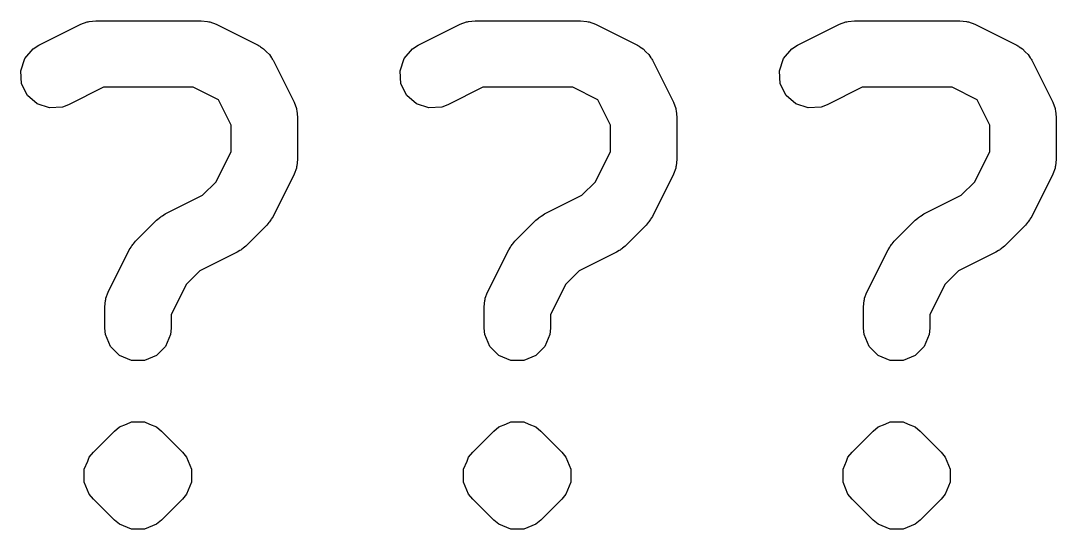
# Model space of a CAD drawing. Extents: x -2.5 to 14, y -2.7 to -1.2.
# Drawn here: x -2.1638 to -2.0717, y -2.3653 to -2.32 of the extents above; entities that cross this region are included whole.
import ezdxf

# ---------------------------------------------------------------- set-up
doc = ezdxf.new("R2010")
doc.units = 0
doc.header["$MEASUREMENT"] = 0
doc.layers.add('BLACK', color=7, linetype='CONTINUOUS')

msp = doc.modelspace()

# ---------------------------------------------------------------- linework, layer by layer
at = {"layer": 'BLACK', "linetype": 'CONTINUOUS'}
for p, q in [((-2.16218, -2.322227), (-2.158431, -2.320352)), ((-2.158431, -2.320352), (-2.15789, -2.320146)), ((-2.15789, -2.320146), (-2.157784, -2.320138)), ((-2.157784, -2.320138), (-2.157686, -2.320097)), ((-2.157686, -2.320097), (-2.15711, -2.320041)), ((-2.15711, -2.320041), (-2.147736, -2.320041)), ((-2.147736, -2.320041), (-2.14716, -2.320097)), ((-2.14716, -2.320097), (-2.147062, -2.320138)), ((-2.147062, -2.320138), (-2.146957, -2.320146)), ((-2.146957, -2.320146), (-2.146416, -2.320352)), ((-2.146416, -2.320352), (-2.142666, -2.322227)), ((-2.128435, -2.322227), (-2.124685, -2.320352)), ((-2.124685, -2.320352), (-2.124144, -2.320146)), ((-2.124144, -2.320146), (-2.124039, -2.320138)), ((-2.124039, -2.320138), (-2.123941, -2.320097)), ((-2.123941, -2.320097), (-2.123364, -2.320041)), ((-2.123364, -2.320041), (-2.113991, -2.320041)), ((-2.113991, -2.320041), (-2.113415, -2.320097)), ((-2.113415, -2.320097), (-2.113317, -2.320138)), ((-2.113317, -2.320138), (-2.113211, -2.320146)), ((-2.113211, -2.320146), (-2.11267, -2.320352)), ((-2.11267, -2.320352), (-2.108921, -2.322227)), ((-2.094689, -2.322227), (-2.090939, -2.320352)), ((-2.090939, -2.320352), (-2.090399, -2.320146)), ((-2.090399, -2.320146), (-2.090293, -2.320138)), ((-2.090293, -2.320138), (-2.090195, -2.320097)), ((-2.090195, -2.320097), (-2.089619, -2.320041)), ((-2.089619, -2.320041), (-2.080245, -2.320041)), ((-2.080245, -2.320041), (-2.079669, -2.320097)), ((-2.079669, -2.320097), (-2.079571, -2.320138)), ((-2.079571, -2.320138), (-2.079465, -2.320146)), ((-2.079465, -2.320146), (-2.078924, -2.320352)), ((-2.078924, -2.320352), (-2.075175, -2.322227)), ((-2.16267, -2.322536), (-2.16218, -2.322227)), ((-2.142666, -2.322227), (-2.14257, -2.322288)), ((-2.14257, -2.322288), (-2.142525, -2.322303)), ((-2.142525, -2.322303), (-2.142468, -2.322352)), ((-2.142468, -2.322352), (-2.142177, -2.322536)), ((-2.128924, -2.322536), (-2.128435, -2.322227)), ((-2.108921, -2.322227), (-2.108824, -2.322288)), ((-2.108824, -2.322288), (-2.108779, -2.322303)), ((-2.108779, -2.322303), (-2.108722, -2.322352)), ((-2.108722, -2.322352), (-2.108431, -2.322536)), ((-2.095179, -2.322536), (-2.094689, -2.322227)), ((-2.075175, -2.322227), (-2.075078, -2.322288)), ((-2.075078, -2.322288), (-2.075033, -2.322303)), ((-2.075033, -2.322303), (-2.074976, -2.322352)), ((-2.074976, -2.322352), (-2.074685, -2.322536)), ((-2.163425, -2.323406), (-2.16267, -2.322536)), ((-2.142177, -2.322536), (-2.141934, -2.322815)), ((-2.141934, -2.322815), (-2.141654, -2.323058)), ((-2.141654, -2.323058), (-2.141471, -2.323349)), ((-2.129679, -2.323406), (-2.128924, -2.322536)), ((-2.108431, -2.322536), (-2.108188, -2.322815)), ((-2.108188, -2.322815), (-2.107908, -2.323058)), ((-2.107908, -2.323058), (-2.107725, -2.323349)), ((-2.095933, -2.323406), (-2.095179, -2.322536)), ((-2.074685, -2.322536), (-2.074442, -2.322815)), ((-2.074442, -2.322815), (-2.074163, -2.323058)), ((-2.074163, -2.323058), (-2.073979, -2.323349)), ((-2.163789, -2.324499), (-2.163425, -2.323406)), ((-2.141471, -2.323349), (-2.141422, -2.323406)), ((-2.141422, -2.323406), (-2.141407, -2.323451)), ((-2.141407, -2.323451), (-2.141346, -2.323548)), ((-2.141346, -2.323548), (-2.139471, -2.327297)), ((-2.130044, -2.324499), (-2.129679, -2.323406)), ((-2.107725, -2.323349), (-2.107676, -2.323406)), ((-2.107676, -2.323406), (-2.107661, -2.323451)), ((-2.107661, -2.323451), (-2.1076, -2.323548)), ((-2.1076, -2.323548), (-2.105725, -2.327297)), ((-2.096298, -2.324499), (-2.095933, -2.323406)), ((-2.073979, -2.323349), (-2.07393, -2.323406)), ((-2.07393, -2.323406), (-2.073915, -2.323451)), ((-2.073915, -2.323451), (-2.073854, -2.323548)), ((-2.073854, -2.323548), (-2.07198, -2.327297)), ((-2.163708, -2.325648), (-2.163789, -2.324499)), ((-2.129962, -2.325648), (-2.130044, -2.324499)), ((-2.096216, -2.325648), (-2.096298, -2.324499)), ((-2.163192, -2.326679), (-2.163708, -2.325648)), ((-2.156413, -2.325946), (-2.159539, -2.327509)), ((-2.148434, -2.325946), (-2.156413, -2.325946)), ((-2.146188, -2.327069), (-2.148434, -2.325946)), ((-2.129447, -2.326679), (-2.129962, -2.325648)), ((-2.122667, -2.325946), (-2.125794, -2.327509)), ((-2.114688, -2.325946), (-2.122667, -2.325946)), ((-2.112442, -2.327069), (-2.114688, -2.325946)), ((-2.095701, -2.326679), (-2.096216, -2.325648)), ((-2.088922, -2.325946), (-2.092048, -2.327509)), ((-2.080942, -2.325946), (-2.088922, -2.325946)), ((-2.078696, -2.327069), (-2.080942, -2.325946)), ((-2.162322, -2.327434), (-2.163192, -2.326679)), ((-2.128576, -2.327434), (-2.129447, -2.326679)), ((-2.094831, -2.327434), (-2.095701, -2.326679)), ((-2.161229, -2.327798), (-2.162322, -2.327434)), ((-2.16008, -2.327716), (-2.161229, -2.327798)), ((-2.159539, -2.327509), (-2.16008, -2.327716)), ((-2.145065, -2.329315), (-2.146188, -2.327069)), ((-2.139471, -2.327297), (-2.139264, -2.327838)), ((-2.139264, -2.327838), (-2.139257, -2.327944)), ((-2.127483, -2.327798), (-2.128576, -2.327434)), ((-2.126334, -2.327716), (-2.127483, -2.327798)), ((-2.125794, -2.327509), (-2.126334, -2.327716)), ((-2.111319, -2.329315), (-2.112442, -2.327069)), ((-2.105725, -2.327297), (-2.105518, -2.327838)), ((-2.105518, -2.327838), (-2.105511, -2.327944)), ((-2.093738, -2.327798), (-2.094831, -2.327434)), ((-2.092588, -2.327716), (-2.093738, -2.327798)), ((-2.092048, -2.327509), (-2.092588, -2.327716)), ((-2.077573, -2.329315), (-2.078696, -2.327069)), ((-2.07198, -2.327297), (-2.071773, -2.327838)), ((-2.071773, -2.327838), (-2.071765, -2.327944)), ((-2.139257, -2.327944), (-2.139216, -2.328042)), ((-2.139216, -2.328042), (-2.139159, -2.328618)), ((-2.139159, -2.328618), (-2.139159, -2.332367)), ((-2.105511, -2.327944), (-2.10547, -2.328042)), ((-2.10547, -2.328042), (-2.105414, -2.328618)), ((-2.105414, -2.328618), (-2.105414, -2.332367)), ((-2.071765, -2.327944), (-2.071725, -2.328042)), ((-2.071725, -2.328042), (-2.071668, -2.328618)), ((-2.071668, -2.328618), (-2.071668, -2.332367)), ((-2.145065, -2.33167), (-2.145065, -2.329315)), ((-2.111319, -2.33167), (-2.111319, -2.329315)), ((-2.077573, -2.33167), (-2.077573, -2.329315)), ((-2.146414, -2.334368), (-2.145065, -2.33167)), ((-2.139159, -2.332367), (-2.139216, -2.332943)), ((-2.112668, -2.334368), (-2.111319, -2.33167)), ((-2.105414, -2.332367), (-2.10547, -2.332943)), ((-2.078922, -2.334368), (-2.077573, -2.33167)), ((-2.071668, -2.332367), (-2.071725, -2.332943)), ((-2.139264, -2.333147), (-2.139471, -2.333688)), ((-2.139257, -2.333041), (-2.139264, -2.333147)), ((-2.139216, -2.332943), (-2.139257, -2.333041)), ((-2.105518, -2.333147), (-2.105725, -2.333688)), ((-2.105511, -2.333041), (-2.105518, -2.333147)), ((-2.10547, -2.332943), (-2.105511, -2.333041)), ((-2.071773, -2.333147), (-2.07198, -2.333688)), ((-2.071765, -2.333041), (-2.071773, -2.333147)), ((-2.071725, -2.332943), (-2.071765, -2.333041)), ((-2.139471, -2.333688), (-2.141346, -2.337437)), ((-2.105725, -2.333688), (-2.1076, -2.337437)), ((-2.07198, -2.333688), (-2.073854, -2.337437)), ((-2.147611, -2.335565), (-2.146414, -2.334368)), ((-2.113865, -2.335565), (-2.112668, -2.334368)), ((-2.080119, -2.335565), (-2.078922, -2.334368)), ((-2.150932, -2.337225), (-2.147611, -2.335565)), ((-2.117186, -2.337225), (-2.113865, -2.335565)), ((-2.08344, -2.337225), (-2.080119, -2.335565)), ((-2.153574, -2.339653), (-2.151699, -2.337778)), ((-2.151699, -2.337778), (-2.151473, -2.337593)), ((-2.151473, -2.337593), (-2.151422, -2.337534)), ((-2.151422, -2.337534), (-2.151333, -2.337478)), ((-2.151333, -2.337478), (-2.151252, -2.337411)), ((-2.151252, -2.337411), (-2.15118, -2.337381)), ((-2.15118, -2.337381), (-2.150932, -2.337225)), ((-2.141713, -2.337978), (-2.141899, -2.338205)), ((-2.141654, -2.337927), (-2.141713, -2.337978)), ((-2.141598, -2.337838), (-2.141654, -2.337927)), ((-2.141532, -2.337757), (-2.141598, -2.337838)), ((-2.141502, -2.337685), (-2.141532, -2.337757)), ((-2.141346, -2.337437), (-2.141502, -2.337685)), ((-2.119828, -2.339653), (-2.117953, -2.337778)), ((-2.117953, -2.337778), (-2.117727, -2.337593)), ((-2.117727, -2.337593), (-2.117676, -2.337534)), ((-2.117676, -2.337534), (-2.117587, -2.337478)), ((-2.117587, -2.337478), (-2.117506, -2.337411)), ((-2.117506, -2.337411), (-2.117434, -2.337381)), ((-2.117434, -2.337381), (-2.117186, -2.337225)), ((-2.107967, -2.337978), (-2.108153, -2.338205)), ((-2.107908, -2.337927), (-2.107967, -2.337978)), ((-2.107852, -2.337838), (-2.107908, -2.337927)), ((-2.107786, -2.337757), (-2.107852, -2.337838)), ((-2.107756, -2.337685), (-2.107786, -2.337757)), ((-2.1076, -2.337437), (-2.107756, -2.337685)), ((-2.086082, -2.339653), (-2.084208, -2.337778)), ((-2.084208, -2.337778), (-2.083981, -2.337593)), ((-2.083981, -2.337593), (-2.08393, -2.337534)), ((-2.08393, -2.337534), (-2.083841, -2.337478)), ((-2.083841, -2.337478), (-2.08376, -2.337411)), ((-2.08376, -2.337411), (-2.083688, -2.337381)), ((-2.083688, -2.337381), (-2.08344, -2.337225)), ((-2.074222, -2.337978), (-2.074407, -2.338205)), ((-2.074163, -2.337927), (-2.074222, -2.337978)), ((-2.074107, -2.337838), (-2.074163, -2.337927)), ((-2.07404, -2.337757), (-2.074107, -2.337838)), ((-2.07401, -2.337685), (-2.07404, -2.337757)), ((-2.073854, -2.337437), (-2.07401, -2.337685)), ((-2.141899, -2.338205), (-2.143774, -2.34008)), ((-2.108153, -2.338205), (-2.110028, -2.34008)), ((-2.074407, -2.338205), (-2.076282, -2.34008)), ((-2.153819, -2.339931), (-2.15376, -2.33988)), ((-2.15376, -2.33988), (-2.153574, -2.339653)), ((-2.120073, -2.339931), (-2.120014, -2.33988)), ((-2.120014, -2.33988), (-2.119828, -2.339653)), ((-2.086327, -2.339931), (-2.086268, -2.33988)), ((-2.086268, -2.33988), (-2.086082, -2.339653)), ((-2.156002, -2.34417), (-2.154127, -2.340421)), ((-2.154127, -2.340421), (-2.153971, -2.340173)), ((-2.153971, -2.340173), (-2.153941, -2.340101)), ((-2.153941, -2.340101), (-2.153875, -2.34002)), ((-2.153875, -2.34002), (-2.153819, -2.339931)), ((-2.144541, -2.340633), (-2.147862, -2.342293)), ((-2.144293, -2.340477), (-2.144541, -2.340633)), ((-2.144221, -2.340447), (-2.144293, -2.340477)), ((-2.14414, -2.34038), (-2.144221, -2.340447)), ((-2.144051, -2.340324), (-2.14414, -2.34038)), ((-2.144, -2.340265), (-2.144051, -2.340324)), ((-2.143774, -2.34008), (-2.144, -2.340265)), ((-2.122256, -2.34417), (-2.120381, -2.340421)), ((-2.120381, -2.340421), (-2.120225, -2.340173)), ((-2.120225, -2.340173), (-2.120195, -2.340101)), ((-2.120195, -2.340101), (-2.120129, -2.34002)), ((-2.120129, -2.34002), (-2.120073, -2.339931)), ((-2.110795, -2.340633), (-2.114116, -2.342293)), ((-2.110547, -2.340477), (-2.110795, -2.340633)), ((-2.110475, -2.340447), (-2.110547, -2.340477)), ((-2.110394, -2.34038), (-2.110475, -2.340447)), ((-2.110306, -2.340324), (-2.110394, -2.34038)), ((-2.110254, -2.340265), (-2.110306, -2.340324)), ((-2.110028, -2.34008), (-2.110254, -2.340265)), ((-2.08851, -2.34417), (-2.086635, -2.340421)), ((-2.086635, -2.340421), (-2.086479, -2.340173)), ((-2.086479, -2.340173), (-2.08645, -2.340101)), ((-2.08645, -2.340101), (-2.086383, -2.34002)), ((-2.086383, -2.34002), (-2.086327, -2.339931)), ((-2.07705, -2.340633), (-2.080371, -2.342293)), ((-2.076802, -2.340477), (-2.07705, -2.340633)), ((-2.07673, -2.340447), (-2.076802, -2.340477)), ((-2.076649, -2.34038), (-2.07673, -2.340447)), ((-2.07656, -2.340324), (-2.076649, -2.34038)), ((-2.076509, -2.340265), (-2.07656, -2.340324)), ((-2.076282, -2.34008), (-2.076509, -2.340265)), ((-2.147862, -2.342293), (-2.149059, -2.34349)), ((-2.114116, -2.342293), (-2.115313, -2.34349)), ((-2.080371, -2.342293), (-2.081568, -2.34349)), ((-2.149059, -2.34349), (-2.150408, -2.346188)), ((-2.115313, -2.34349), (-2.116662, -2.346188)), ((-2.081568, -2.34349), (-2.082916, -2.346188)), ((-2.156209, -2.344711), (-2.156002, -2.34417)), ((-2.122463, -2.344711), (-2.122256, -2.34417)), ((-2.088717, -2.344711), (-2.08851, -2.34417)), ((-2.156314, -2.345491), (-2.156257, -2.344915)), ((-2.156257, -2.344915), (-2.156216, -2.344817)), ((-2.156216, -2.344817), (-2.156209, -2.344711)), ((-2.122568, -2.345491), (-2.122511, -2.344915)), ((-2.122511, -2.344915), (-2.12247, -2.344817)), ((-2.12247, -2.344817), (-2.122463, -2.344711)), ((-2.088822, -2.345491), (-2.088765, -2.344915)), ((-2.088765, -2.344915), (-2.088725, -2.344817)), ((-2.088725, -2.344817), (-2.088717, -2.344711)), ((-2.156314, -2.347365), (-2.156314, -2.345491)), ((-2.150408, -2.346188), (-2.150408, -2.347365)), ((-2.122568, -2.347365), (-2.122568, -2.345491)), ((-2.116662, -2.346188), (-2.116662, -2.347365)), ((-2.088822, -2.347365), (-2.088822, -2.345491)), ((-2.082916, -2.346188), (-2.082916, -2.347365)), ((-2.156257, -2.347941), (-2.156314, -2.347365)), ((-2.155816, -2.349006), (-2.156257, -2.347941)), ((-2.150465, -2.347941), (-2.150906, -2.349006)), ((-2.150408, -2.347365), (-2.150465, -2.347941)), ((-2.122511, -2.347941), (-2.122568, -2.347365)), ((-2.12207, -2.349006), (-2.122511, -2.347941)), ((-2.116719, -2.347941), (-2.11716, -2.349006)), ((-2.116662, -2.347365), (-2.116719, -2.347941)), ((-2.088765, -2.347941), (-2.088822, -2.347365)), ((-2.088324, -2.349006), (-2.088765, -2.347941)), ((-2.082973, -2.347941), (-2.083414, -2.349006)), ((-2.082916, -2.347365), (-2.082973, -2.347941)), ((-2.155001, -2.349821), (-2.155816, -2.349006)), ((-2.150906, -2.349006), (-2.15172, -2.349821)), ((-2.121255, -2.349821), (-2.12207, -2.349006)), ((-2.11716, -2.349006), (-2.117974, -2.349821)), ((-2.08751, -2.349821), (-2.088324, -2.349006)), ((-2.083414, -2.349006), (-2.084229, -2.349821)), ((-2.153937, -2.350261), (-2.155001, -2.349821)), ((-2.15172, -2.349821), (-2.152785, -2.350261)), ((-2.120191, -2.350261), (-2.121255, -2.349821)), ((-2.117974, -2.349821), (-2.119039, -2.350261)), ((-2.086445, -2.350261), (-2.08751, -2.349821)), ((-2.084229, -2.349821), (-2.085293, -2.350261)), ((-2.152785, -2.350261), (-2.153937, -2.350261)), ((-2.119039, -2.350261), (-2.120191, -2.350261)), ((-2.085293, -2.350261), (-2.086445, -2.350261)), ((-2.155449, -2.356526), (-2.155001, -2.356159)), ((-2.155001, -2.356159), (-2.154378, -2.355901)), ((-2.155001, -2.356159), (-2.155001, -2.356159)), ((-2.154378, -2.355901), (-2.153937, -2.355718)), ((-2.153937, -2.355718), (-2.152785, -2.355718)), ((-2.152785, -2.355718), (-2.152785, -2.355718)), ((-2.152785, -2.355718), (-2.152344, -2.355901)), ((-2.152344, -2.355901), (-2.15172, -2.356159)), ((-2.15172, -2.356159), (-2.15172, -2.356159)), ((-2.15172, -2.356159), (-2.151273, -2.356526)), ((-2.121703, -2.356526), (-2.121255, -2.356159)), ((-2.121255, -2.356159), (-2.120632, -2.355901)), ((-2.121255, -2.356159), (-2.121255, -2.356159)), ((-2.120632, -2.355901), (-2.120191, -2.355718)), ((-2.120191, -2.355718), (-2.119039, -2.355718)), ((-2.119039, -2.355718), (-2.119039, -2.355718)), ((-2.119039, -2.355718), (-2.118598, -2.355901)), ((-2.118598, -2.355901), (-2.117975, -2.356159)), ((-2.117975, -2.356159), (-2.117974, -2.356159)), ((-2.117974, -2.356159), (-2.117527, -2.356526)), ((-2.087957, -2.356526), (-2.08751, -2.356159)), ((-2.08751, -2.356159), (-2.086886, -2.355901)), ((-2.08751, -2.356159), (-2.08751, -2.356159)), ((-2.086886, -2.355901), (-2.086445, -2.355718)), ((-2.086445, -2.355718), (-2.085293, -2.355718)), ((-2.085293, -2.355718), (-2.085293, -2.355718)), ((-2.085293, -2.355718), (-2.084852, -2.355901)), ((-2.084852, -2.355901), (-2.084229, -2.356159)), ((-2.084229, -2.356159), (-2.084229, -2.356159)), ((-2.084229, -2.356159), (-2.083781, -2.356526)), ((-2.157323, -2.358401), (-2.155449, -2.356526)), ((-2.151273, -2.356526), (-2.149398, -2.358401)), ((-2.123578, -2.358401), (-2.121703, -2.356526)), ((-2.117527, -2.356526), (-2.115652, -2.358401)), ((-2.089832, -2.358401), (-2.087957, -2.356526)), ((-2.083781, -2.356526), (-2.081906, -2.358401)), ((-2.158132, -2.359913), (-2.157832, -2.35919)), ((-2.157832, -2.35919), (-2.157691, -2.358848)), ((-2.157691, -2.358848), (-2.157323, -2.358401)), ((-2.149398, -2.358401), (-2.149031, -2.358848)), ((-2.149031, -2.358848), (-2.148889, -2.35919)), ((-2.148889, -2.35919), (-2.14859, -2.359913)), ((-2.124386, -2.359913), (-2.124086, -2.35919)), ((-2.124086, -2.35919), (-2.123945, -2.358848)), ((-2.123945, -2.358848), (-2.123578, -2.358401)), ((-2.115652, -2.358401), (-2.115285, -2.358848)), ((-2.115285, -2.358848), (-2.115144, -2.35919)), ((-2.115144, -2.35919), (-2.114844, -2.359913)), ((-2.09064, -2.359913), (-2.090341, -2.35919)), ((-2.090341, -2.35919), (-2.090199, -2.358848)), ((-2.090199, -2.358848), (-2.089832, -2.358401)), ((-2.081906, -2.358401), (-2.081539, -2.358848)), ((-2.081539, -2.358848), (-2.081398, -2.35919)), ((-2.081398, -2.35919), (-2.081098, -2.359913)), ((-2.158132, -2.361065), (-2.158132, -2.359913)), ((-2.14859, -2.359913), (-2.14859, -2.361065)), ((-2.124386, -2.361065), (-2.124386, -2.359913)), ((-2.114844, -2.359913), (-2.114844, -2.361065)), ((-2.09064, -2.361065), (-2.09064, -2.359913)), ((-2.081098, -2.359913), (-2.081098, -2.361065)), ((-2.157691, -2.362129), (-2.158132, -2.361065)), ((-2.14859, -2.361065), (-2.149031, -2.362129)), ((-2.123945, -2.362129), (-2.124386, -2.361065)), ((-2.114844, -2.361065), (-2.115285, -2.362129)), ((-2.090199, -2.362129), (-2.09064, -2.361065)), ((-2.081098, -2.361065), (-2.081539, -2.362129)), ((-2.157323, -2.362577), (-2.157691, -2.362129)), ((-2.155449, -2.364451), (-2.157323, -2.362577)), ((-2.149398, -2.362577), (-2.151273, -2.364451)), ((-2.149031, -2.362129), (-2.149398, -2.362577)), ((-2.123578, -2.362577), (-2.123945, -2.362129)), ((-2.121703, -2.364451), (-2.123578, -2.362577)), ((-2.115652, -2.362577), (-2.117527, -2.364451)), ((-2.115285, -2.362129), (-2.115652, -2.362577)), ((-2.089832, -2.362577), (-2.090199, -2.362129)), ((-2.087957, -2.364451), (-2.089832, -2.362577)), ((-2.081906, -2.362577), (-2.083781, -2.364451)), ((-2.081539, -2.362129), (-2.081906, -2.362577)), ((-2.155001, -2.364819), (-2.155449, -2.364451)), ((-2.151273, -2.364451), (-2.15172, -2.364819)), ((-2.121255, -2.364819), (-2.121703, -2.364451)), ((-2.117527, -2.364451), (-2.117974, -2.364819)), ((-2.08751, -2.364819), (-2.087957, -2.364451)), ((-2.083781, -2.364451), (-2.084229, -2.364819)), ((-2.153937, -2.36526), (-2.155001, -2.364819)), ((-2.152785, -2.36526), (-2.153937, -2.36526)), ((-2.153937, -2.36526), (-2.153937, -2.36526)), ((-2.15172, -2.364819), (-2.152785, -2.36526)), ((-2.152785, -2.36526), (-2.152785, -2.36526)), ((-2.120191, -2.36526), (-2.121255, -2.364819)), ((-2.119039, -2.36526), (-2.120191, -2.36526)), ((-2.120191, -2.36526), (-2.120191, -2.36526)), ((-2.117974, -2.364819), (-2.119039, -2.36526)), ((-2.119039, -2.36526), (-2.119039, -2.36526)), ((-2.086445, -2.36526), (-2.08751, -2.364819)), ((-2.085293, -2.36526), (-2.086445, -2.36526)), ((-2.086445, -2.36526), (-2.086445, -2.36526)), ((-2.084229, -2.364819), (-2.085293, -2.36526)), ((-2.085293, -2.36526), (-2.085293, -2.36526))]:
    msp.add_line(p, q, dxfattribs=at)

doc.saveas('drawing.dxf')
